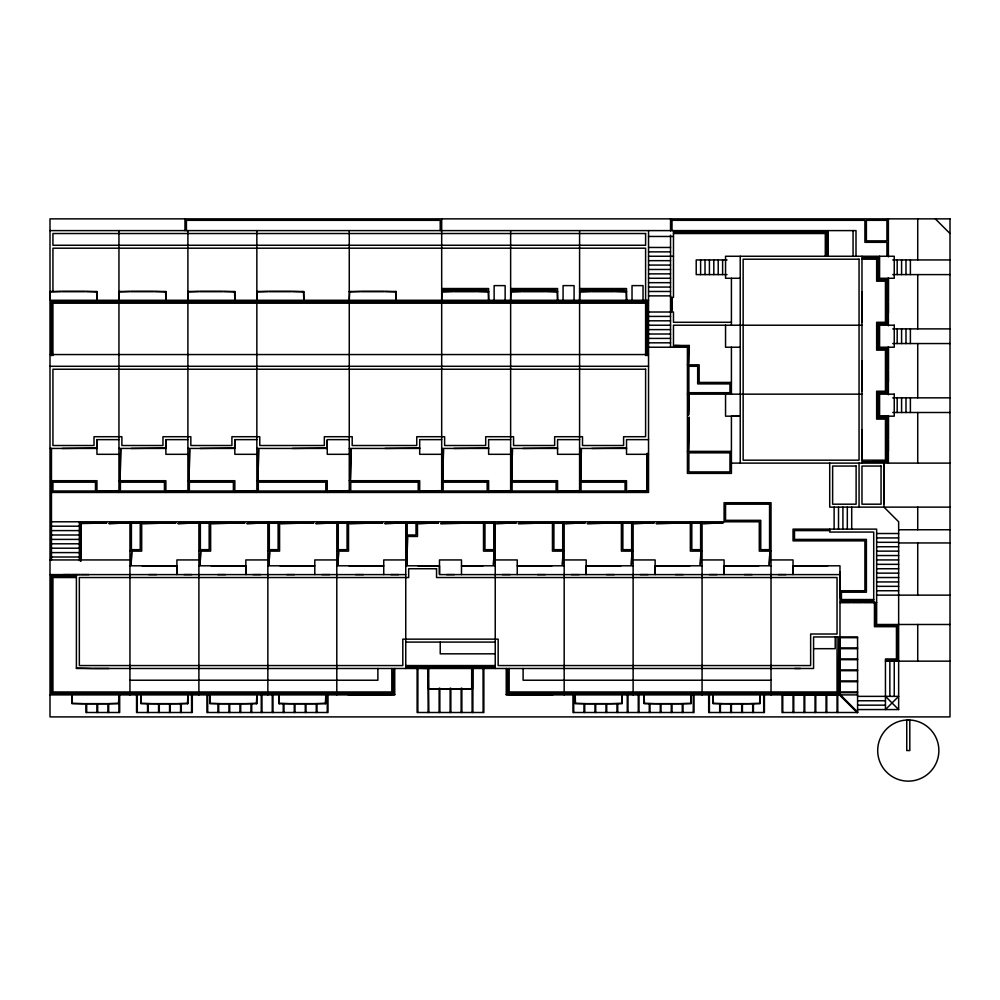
<?xml version="1.0" encoding="UTF-8"?>
<svg xmlns="http://www.w3.org/2000/svg" width="1000" height="1000" viewBox="0 0 1000 1000"><rect width="100%" height="100%" fill="white"/><g stroke="black" fill="none" stroke-linecap="round" stroke-linejoin="round"><path stroke-width="1.5" d="M50 230.6L856 230.6L856 256.262M673.475 233.525L825.3 233.525L825.3 256.262M648.538 236.462L673.475 236.462M648.538 247.463L670.537 247.463M648.538 251.863L670.537 251.863M648.538 256.262L673.475 256.262M861.975 259.2L876.65 259.2L876.65 281.2L885.45 281.2L885.45 322.287L876.65 322.287L876.65 350.15L885.45 350.15L885.45 391.225L876.65 391.225L876.65 419.1L885.45 419.1L885.45 460.175L861.975 460.175M727.013 259.938L696.213 259.938L696.213 274.6L727.013 274.6M892.788 259.938L950 259.938M648.538 260.663L670.537 260.663M648.538 265.075L670.537 265.075M648.538 269.475L670.537 269.475M648.538 273.875L670.537 273.875M892.788 274.6L950 274.6M648.538 278.275L670.537 278.275M740.225 278.275L725.55 278.275L725.55 256.262L894.25 256.262L894.25 278.275L879.587 278.275L879.587 256.262M888.388 278.712L888.388 301.3M648.538 282.675L670.537 282.675M648.538 287.075L670.537 287.075M441.688 288.538L488.625 288.538L488.625 300.275M510.637 288.538L557.575 288.538L557.575 300.275M579.587 288.538L626.525 288.538L626.525 300.275M443.15 290.012L487.163 290.012M512.1 290.012L556.112 290.012M581.05 290.012L625.062 290.012M50 291.475L96.95 291.475L96.95 300.275M118.95 291.475L165.888 291.475L165.888 300.275M187.9 291.475L234.838 291.475L234.838 300.275M256.85 291.475L303.788 291.475L303.788 300.275M349.263 291.475L396.213 291.475L396.213 300.275M441.688 291.475L488.625 291.475M510.637 291.475L557.575 291.475M579.587 291.475L626.525 291.475M648.538 291.475L670.537 291.475M50 291.913L61.3 291.475M96.95 291.913L85.65 291.475M118.95 291.913L130.25 291.475M165.888 291.913L154.6 291.475M187.9 291.913L199.188 291.475M234.838 291.913L223.55 291.475M256.85 291.913L268.137 291.475M303.788 291.913L292.5 291.475M349.263 291.913L360.562 291.475M396.213 291.913L384.913 291.475M441.688 291.913L452.987 291.475M488.625 291.913L477.337 291.475M510.637 291.913L521.938 291.475M557.575 291.913L546.287 291.475M579.587 291.913L590.875 291.475M626.525 291.913L615.237 291.475M861.975 291.913L861.975 299.837M648.538 295.875L670.537 295.875M670.537 297.337L673.475 297.337L673.475 230.6M50 299.837L50.287 291.913M96.95 299.837L96.65 291.913M118.95 299.837L119.237 291.913M165.888 299.837L165.6 291.913M187.9 299.837L188.188 291.913M234.838 299.837L234.55 291.913M256.85 299.837L257.137 291.913M303.788 299.837L303.5 291.913M349.263 299.837L349.712 291.475M396.213 299.837L395.775 291.475M441.688 299.837L441.975 291.913M488.625 299.837L488.338 291.913M510.637 299.837L510.925 291.913M557.575 299.837L557.288 291.913M579.587 299.837L579.875 291.913M626.525 299.837L626.237 291.913M50 300.275L648.538 300.275M861.975 300.712L861.975 310.837M888.388 302.188L888.388 313.038M861.975 311.725L861.975 321.838M648.538 312.013L673.475 312.013L673.475 322.287L731.413 322.287M648.538 316.413L670.537 316.413M648.538 320.812L670.537 320.812M648.538 325.213L670.537 325.213M861.975 325.213L673.475 325.213L673.475 347.225M892.788 328.888L950 328.888M648.538 329.613L670.537 329.613M648.538 334.012L670.537 334.012M648.538 338.413L670.537 338.413M648.538 342.825L670.537 342.825M892.788 343.55L950 343.55M648.538 347.225L687.412 347.225L687.412 473.387L731.413 473.387L731.413 416.175M740.225 347.225L725.55 347.225L725.55 325.213M888.388 347.663L888.388 370.25M50 354.55L648.538 354.55M861.975 360.863L861.975 368.787M687.412 364.825L699.15 364.825L699.15 382.425L731.413 382.425M50 366.287L648.538 366.287M861.975 369.663L861.975 379.787M888.388 371.138L888.388 381.987M861.975 380.662L861.975 390.788M687.412 394.162L861.975 394.162M892.788 397.837L950 397.837M892.788 412.5L950 412.5M740.225 416.175L725.55 416.175L725.55 394.162M888.388 416.613L888.388 439.2M861.975 429.812L861.975 437.738M861.975 438.612L861.975 448.738M118.95 439.637L96.95 439.637L96.95 454.312L118.95 454.312M187.9 439.637L165.888 439.637L165.888 454.312L187.9 454.312M256.85 439.637L234.838 439.637L234.838 454.312L256.85 454.312M349.263 439.637L327.262 439.637L327.262 454.312L349.263 454.312M441.688 439.637L419.688 439.637L419.688 454.312L441.688 454.312M510.637 439.637L488.625 439.637L488.625 454.312L510.637 454.312M579.587 439.637L557.575 439.637L557.575 454.312L579.587 454.312M648.538 439.637L626.525 439.637L626.525 454.312L648.538 454.312M96.95 440.087L96.65 448M165.888 440.087L165.6 448M234.838 440.087L234.55 448M327.262 440.087L326.825 448.438M888.388 440.087L888.388 450.938M96.95 448L62.175 448.438M165.888 448L131.125 448.438M234.838 448L200.075 448.438M327.262 448L292.5 448.438M419.688 448L384.913 448.438M488.625 448L453.862 448.438M557.575 448L522.812 448.438M626.525 448L591.763 448.438M50 448.438L96.95 448.438M118.95 448.438L165.888 448.438M187.9 448.438L234.838 448.438M256.85 448.438L327.262 448.438M349.263 448.438L419.688 448.438M441.688 448.438L488.625 448.438M510.637 448.438L557.575 448.438M579.587 448.438L626.525 448.438M861.975 449.613L861.975 459.738M687.412 451.375L731.413 451.375M731.413 463.113L950 463.113M883.988 463.55L883.988 468.537M883.988 469.425L883.988 497.875M51.463 480.712L96.95 480.712L96.95 492.45M118.95 480.712L165.888 480.712L165.888 492.45M187.9 480.712L234.838 480.712L234.838 492.45M256.85 480.712L327.262 480.712L327.262 492.45M349.263 480.712L419.688 480.712L419.688 492.45M441.688 480.712L488.625 480.712L488.625 492.45M510.637 480.712L557.575 480.712L557.575 492.45M579.587 480.712L626.525 480.712L626.525 492.45M51.463 492.45L648.538 492.45L648.538 230.6M883.988 498.762L883.988 503.75M950 507.125L829.712 507.125L829.712 463.113M51.463 521.788L759.287 521.788L759.287 551.138L771.025 551.138M51.463 526.2L79.338 526.2M898.65 529.75L950 529.75M51.463 530.6L79.338 530.6M829.712 530.6L794.5 530.6L794.5 539.4L866.388 539.4L866.388 592.212L841.438 592.212L841.438 599.538L873.713 599.538M876.65 533.525L898.65 533.525M51.463 535L79.338 535M405.75 536.462L417.488 536.462L417.488 521.788M876.65 537.925L898.65 537.925M51.463 539.4L79.338 539.4M876.65 542.325L898.65 542.325M898.65 542.95L950 542.95M51.463 543.8L79.338 543.8M876.65 546.737L898.65 546.737M51.463 548.2L79.338 548.2M129.95 551.138L141.688 551.138L141.688 521.788M198.9 551.138L210.637 551.138L210.637 521.788M267.85 551.138L279.587 551.138L279.587 521.788M336.8 551.138L348.537 551.138L348.537 521.788M495.238 551.138L483.5 551.138L483.5 521.788M564.175 551.138L552.45 551.138L552.45 521.788M633.125 551.138L621.388 551.138L621.388 521.788M702.075 551.138L690.337 551.138L690.337 521.788M876.65 551.138L898.65 551.138M51.463 552.6L79.338 552.6M876.65 555.538L898.65 555.538M51.463 557L79.338 557M50 559.938L129.95 559.938M198.9 559.938L176.9 559.938L176.9 574.6M267.85 559.938L245.837 559.938L245.837 574.6M336.8 559.938L314.788 559.938L314.788 574.6M405.75 559.938L383.738 559.938L383.738 574.6M495.238 559.938L517.238 559.938L517.238 574.6M564.175 559.938L586.188 559.938L586.188 574.6M633.125 559.938L655.138 559.938L655.138 574.6M702.075 559.938L724.087 559.938L724.087 574.6M771.025 559.938L793.037 559.938L793.037 574.6M876.65 559.938L898.65 559.938M876.65 564.338L898.65 564.338M129.95 565.8L176.9 565.8M198.9 565.8L245.837 565.8M267.85 565.8L314.788 565.8M336.8 565.8L383.738 565.8M405.75 565.8L439.487 565.8M461.488 565.8L495.238 565.8M517.238 565.8L564.175 565.8M586.188 565.8L633.125 565.8M655.138 565.8L702.075 565.8M724.087 565.8L771.025 565.8M793.037 565.8L839.975 565.8L839.975 694.9M176.9 566.237L176.9 574.163M245.837 566.237L245.837 574.163M439.487 566.237L439.487 574.163M586.188 566.237L586.188 574.163M655.138 566.237L655.138 574.163M724.087 566.237L724.087 574.163M793.037 566.237L793.037 574.163M876.65 568.737L898.65 568.737M839.975 572.1L839.975 580.025M876.65 573.138L898.65 573.138M50 574.6L405.75 574.6M839.975 574.6L439.487 574.6L439.487 559.938L461.488 559.938L461.488 574.6M76.4 577.537L52.938 577.537L52.938 691.963L391.812 691.963L391.812 668.487M876.65 577.537L898.65 577.537M839.975 580.9L839.975 588.825M876.65 581.938L898.65 581.938M876.65 586.337L898.65 586.337M839.975 589.7L839.975 597.625M839.975 590.737L864.912 590.737L864.912 540.862L793.037 540.862L793.037 529.125L876.65 529.125L876.65 624.487L950 624.487M876.65 590.737L898.65 590.737M876.65 595.138L950 595.138M839.975 602.475L876.65 602.475M839.975 637.388L839.975 648.25M839.975 637.688L857.575 637.688M405.75 642.087L495.238 642.087M839.975 647.95L857.575 647.95M813.575 648.688L835.212 648.688L835.212 636.95M839.975 648.688L857.575 648.688M839.975 649.125L839.975 665.487M495.238 653.825L440.225 653.825L440.225 642.087M839.975 658.962L857.575 658.962M839.975 659.688L857.575 659.688M885.45 661.162L950 661.162M405.75 665.562L495.238 665.562M839.975 666.363L839.975 682.725M76.4 668.05L92.475 668.487M428.488 668.938L428.488 678.325M839.975 669.963L857.575 669.963M839.975 670.688L857.575 670.688M428.488 679.2L428.85 712.5M129.95 680.225L377.875 680.225L377.875 668.487M771.025 680.225L523.1 680.225L523.1 668.487M839.975 680.962L857.575 680.962M839.975 681.7L857.575 681.7M839.975 683.6L839.538 694.9M461.05 688.737L439.925 689.025M461.938 688.737L472.05 688.737M839.975 691.963L857.575 691.963M839.975 692.7L857.575 692.7M394.738 694.463L383.45 694.9M506.238 694.463L517.525 694.9M839.975 694.463L828.675 694.9M50 694.9L394.738 694.9L394.738 668.487M857.575 694.9L506.238 694.9L506.238 668.487M72 695.337L72.3 703.263M118.95 695.337L118.513 703.7M140.95 695.337L141.25 703.263M187.9 695.337L187.463 703.7M209.9 695.337L210.2 703.263M256.85 695.337L256.4 703.7M278.85 695.337L279.288 703.7M325.8 695.337L325.35 703.7M575.188 695.337L575.475 703.263M622.125 695.337L621.838 703.263M644.137 695.337L644.425 703.263M691.075 695.337L690.788 703.263M713.075 695.337L713.375 703.263M760.025 695.337L759.725 703.263M857.9 696.363L898.65 696.363L885.45 709.562L885.45 658.962L896.45 658.962L896.45 626.688L874.45 626.688L874.45 602.475M857.9 700.763L885.45 700.763M72 703.263L83.3 703.7M118.95 703.263L107.65 703.7M140.95 703.263L152.25 703.7M187.9 703.263L176.6 703.7M209.9 703.263L221.2 703.7M256.85 703.263L245.55 703.7M278.85 703.263L290.15 703.7M325.8 703.263L314.5 703.7M575.188 703.263L586.475 703.7M622.125 703.263L610.837 703.7M644.137 703.263L655.425 703.7M691.075 703.263L679.775 703.7M713.075 703.263L724.375 703.7M760.025 703.263L748.725 703.7M118.95 703.7L72 703.7L72 694.9M857.9 705.163L885.45 705.163M857.9 709.562L898.65 709.562L898.65 521.788L883.988 507.125L883.988 463.113M935.325 218.863L950 233.525M885.45 696.363L898.65 709.562M917.725 218.863L917.725 259.938M917.725 274.6L917.725 328.888M917.725 343.55L917.725 397.837M917.725 412.5L917.725 463.113M917.725 507.125L917.725 529.75M917.725 542.95L917.725 595.138M917.725 624.487L917.725 661.162M910.387 259.938L910.387 274.6M910.387 328.888L910.387 343.55M910.387 397.837L910.387 412.5M909.812 720.062L909.812 750.55L906.75 750.55L906.75 720.062M905.987 259.938L905.987 274.6M905.987 328.888L905.987 343.55M905.987 397.837L905.987 412.5M901.587 259.938L901.587 274.6M901.587 328.888L901.587 343.55M901.587 397.837L901.587 412.5M897.188 259.938L897.188 274.6M897.188 328.888L897.188 343.55M897.188 397.837L897.188 412.5M894.25 661.162L894.25 696.363M889.85 661.162L889.85 696.363M888.388 218.863L888.388 256.887M888.388 277.7L888.388 325.788M888.388 346.65L888.388 394.725M888.388 415.575L888.388 463.113M887.95 416.175L880.025 416.175M886.925 256.262L886.925 242.325L864.912 242.325L864.912 220.325L672 220.325L672 230.6M874.013 602.475L863.4 602.475M873.713 602.475L873.713 532.062L829.712 532.062L829.712 529.125M862.513 602.475L851.912 602.475M861.975 256.262L861.975 463.113M859.05 463.113L859.05 507.125M853.062 230.6L853.062 256.262M851.712 507.125L851.712 529.125M851.025 602.475L840.413 602.475M847.312 507.125L847.312 529.125M842.913 507.125L842.913 529.125M838.512 507.125L838.512 529.125M837.775 694.9L837.775 712.5M837.038 636.95L837.038 691.963L509.162 691.963L509.162 668.487M837.038 694.9L837.038 712.5M834.112 507.125L834.112 529.125M828.238 230.6L828.238 256.262M827.8 565.8L816.95 565.8M827.8 694.9L811.438 694.9M826.775 694.9L826.775 712.5M826.038 694.9L826.038 712.5M816.062 565.8L793.475 565.8M815.775 694.9L815.775 712.5M815.037 694.9L815.037 712.5M810.562 694.9L794.2 694.9M804.762 694.9L804.762 712.5M804.038 694.9L804.038 712.5M800.425 668.487L794.7 668.487M793.763 694.9L793.763 712.5M793.325 694.9L782.475 694.9M793.037 694.9L793.037 712.5M785.987 574.6L778.062 574.6M782.763 694.9L782.763 712.5M782.025 694.9L782.025 712.5L857.575 712.5L857.575 636.95L813.575 636.95L813.575 668.487L76.4 668.487L76.4 574.6M771.025 694.9L771.025 502.725L724.087 502.725L724.087 521.788M764.425 694.9L764.425 712.5L708.675 712.5L708.675 694.9M763.688 694.9L763.688 712.5M760.025 694.9L760.025 703.7L713.075 703.7L713.075 694.9M758.85 565.8L748 565.8M753.425 703.7L753.425 712.5M752.688 703.7L752.688 712.5M752.25 574.6L744.325 574.6M747.85 703.7L725.263 703.7M747.113 565.8L724.525 565.8M742.425 703.7L742.425 712.5M741.688 703.7L741.688 712.5M740.225 256.262L740.225 463.113M739.775 416.175L731.862 416.175M731.413 278.275L731.413 325.213M731.413 347.225L731.413 394.162M731.413 703.7L731.413 712.5M730.688 703.7L730.688 712.5M722.613 259.938L722.613 274.6M720.413 703.7L720.413 712.5M719.688 703.7L719.688 712.5M718.213 259.938L718.213 274.6M717.038 574.6L709.125 574.6M713.812 259.938L713.812 274.6M709.412 259.938L709.412 274.6M709.412 694.9L709.412 712.5M705.013 259.938L705.013 274.6M702.075 521.788L702.075 694.9M700.612 259.938L700.612 274.6M694.013 694.9L694.013 712.5L572.987 712.5L572.987 694.9M693.275 694.9L693.275 712.5M691.075 694.9L691.075 703.7L644.137 703.7L644.137 694.9M689.9 565.8L679.05 565.8M683.3 574.6L675.375 574.6M683.012 703.7L683.012 712.5M682.275 703.7L682.275 712.5M678.9 703.7L656.312 703.7M678.162 565.8L655.575 565.8M672 703.7L672 712.5M671.275 703.7L671.275 712.5M670.537 218.863L670.537 230.9M670.537 235.2L670.537 347.225M661 703.7L661 712.5M660.275 703.7L660.275 712.5M650 703.7L650 712.5M649.262 703.7L649.262 712.5M648.088 574.6L640.175 574.6M647.362 355.487L647.362 301.45L51.175 301.45L51.175 355.487M647.362 453.312L647.362 491.275L627.7 491.275L646.775 490.688L646.775 453.562M646.775 355.588L646.775 302.038L51.762 302.038L51.762 355.588M645.6 300.275L645.6 248.2L52.938 248.2L52.938 291.087M645.6 355.525L645.6 303.212L52.938 303.212L52.938 355.525M643.037 300.275L643.037 285.613L632.025 285.613L632.025 300.275M639 694.9L639 712.5M638.263 694.9L638.263 712.5M633.125 521.788L633.125 694.9M628 694.9L628 712.5M627.263 694.9L627.263 712.5M622.125 694.9L622.125 703.7L575.188 703.7L575.188 694.9M620.95 565.8L610.1 565.8M617.725 703.7L617.725 712.5M616.987 703.7L616.987 712.5M614.35 291.475L591.763 291.475M614.35 574.6L606.425 574.6M609.95 703.7L587.362 703.7M609.212 565.8L586.625 565.8M606.725 703.7L606.725 712.5M605.988 703.7L605.988 712.5M595.725 703.7L595.725 712.5M594.987 703.7L594.987 712.5M584.725 703.7L584.725 712.5M583.987 703.7L583.987 712.5M579.587 230.6L579.587 492.45M579.15 574.6L571.225 574.6M574.087 300.275L574.087 285.613L563.075 285.613L563.075 300.275M573.713 694.9L573.713 712.5M564.175 521.788L564.175 694.9M552.737 694.9L541.888 694.9M552 565.8L541.15 565.8M545.4 291.475L522.812 291.475M545.4 574.6L537.487 574.6M541 694.9L518.413 694.9M540.275 565.8L517.675 565.8M510.637 230.6L510.637 492.45M510.2 574.6L502.275 574.6M505.138 300.275L505.138 285.613L494.137 285.613L494.137 300.275M495.238 521.788L495.238 668.487M483.862 668.487L483.862 712.5L417.113 712.5L417.113 668.487M483.05 565.8L461.938 565.8M483.125 712.5L483.05 668.2L472.938 668.2L472.863 712.5M476.45 291.475L453.862 291.475M472.5 668.487L472.5 689.025L428.488 689.025L428.488 668.487M472.05 668.2L472.125 712.5M471.688 669.3L471.688 688.225M461.863 688.225L461.863 712.5M461.125 688.225L461.125 712.5M454.45 574.6L446.525 574.6M450.85 688.225L450.85 712.5M450.125 688.225L450.125 712.5M441.688 218.863L441.688 492.45M440.225 230.6L440.225 220.325L186.425 220.325L186.425 230.6M439.85 688.225L439.85 712.5M439.125 688.225L439.125 712.5M439.05 565.8L417.925 565.8M439.05 689.025L428.925 689.025M428.113 668.487L428.113 712.5M428.05 668.487L417.925 668.2L417.85 712.5M405.75 521.788L405.75 668.487M398.7 574.6L390.788 574.6M384.038 291.475L361.438 291.475M383.3 565.8L360.712 565.8M382.562 694.9L359.975 694.9M363.5 574.6L355.575 574.6M359.825 565.8L348.975 565.8M359.1 694.9L348.237 694.9M349.263 230.6L349.263 492.45M336.8 521.788L336.8 694.9M329.75 574.6L321.838 574.6M328 694.9L328 712.5L206.962 712.5L206.962 694.9M327.262 694.9L327.262 712.5M325.8 694.9L325.8 703.7L278.85 703.7L278.85 694.9M316.988 703.7L316.988 712.5M316.262 703.7L316.262 712.5M314.35 565.8L291.762 565.8M313.612 703.7L291.025 703.7M305.988 703.7L305.988 712.5M305.262 703.7L305.262 712.5M294.988 703.7L294.988 712.5M294.55 574.6L286.625 574.6M294.25 703.7L294.25 712.5M291.613 291.475L269.025 291.475M290.875 565.8L280.025 565.8M283.988 703.7L283.988 712.5M283.25 703.7L283.25 712.5M272.987 694.9L272.987 712.5M272.25 694.9L272.25 712.5M267.85 521.788L267.85 694.9M261.975 694.9L261.975 712.5M261.25 694.9L261.25 712.5M260.812 574.6L252.887 574.6M256.85 230.6L256.85 492.45M256.85 694.9L256.85 703.7L209.9 703.7L209.9 694.9M251.713 703.7L251.713 712.5M250.975 703.7L250.975 712.5M245.4 565.8L222.812 565.8M244.675 703.7L222.075 703.7M240.712 703.7L240.712 712.5M239.975 703.7L239.975 712.5M229.713 703.7L229.713 712.5M228.975 703.7L228.975 712.5M225.6 574.6L217.675 574.6M222.662 291.475L200.075 291.475M221.938 565.8L211.075 565.8M218.7 703.7L218.7 712.5M217.975 703.7L217.975 712.5M207.7 694.9L207.7 712.5M198.9 521.788L198.9 694.9M192.3 694.9L192.3 712.5L136.55 712.5L136.55 694.9M191.863 574.6L183.938 574.6M191.562 694.9L191.562 712.5M187.9 230.6L187.9 492.45M187.9 694.9L187.9 703.7L140.95 703.7L140.95 694.9M184.963 218.863L184.963 230.6M181.3 703.7L181.3 712.5M180.562 703.7L180.562 712.5M176.45 565.8L153.863 565.8M175.725 703.7L153.125 703.7M170.287 703.7L170.287 712.5M169.562 703.7L169.562 712.5M159.288 703.7L159.288 712.5M158.562 703.7L158.562 712.5M156.65 574.6L148.725 574.6M153.713 291.475L131.125 291.475M152.988 565.8L142.125 565.8M148.287 703.7L148.287 712.5M147.55 703.7L147.55 712.5M137.287 694.9L137.287 712.5M129.95 521.788L129.95 694.9M119.688 694.9L119.688 712.5L85.938 712.5L85.938 703.7M118.95 230.6L118.95 492.45M118.95 694.9L118.95 712.5M108.975 668.487L93.35 668.487M108.675 703.7L108.675 712.5M107.95 703.7L107.95 712.5M106.775 703.7L84.175 703.7M97.675 703.7L97.675 712.5M96.95 703.7L96.95 712.5M88.963 574.6L81.037 574.6M86.675 703.7L86.675 712.5M84.763 291.475L62.175 291.475M81.1 560.962L81.1 523.55L106.775 522.962L80.512 522.962L80.512 561.2M80.162 574.6L72.237 574.6M79.338 521.788L79.338 560.55M71.363 574.6L63.438 574.6M51.463 448.438L51.463 559.938M840.238 694.638L839.712 695.163L857.325 712.763L857.837 712.237L840.238 694.638M908.288 719.963L904.287 720.225A30.587 30.587 0 0 0 882.487 766.988A30.587 30.587 0 0 0 934.075 766.988A30.587 30.587 0 0 0 912.275 720.225L908.288 719.963M950 218.863L50 218.863L50 716.9L950 716.9L950 218.863M886.925 220.325L866.388 220.325L866.388 240.863L886.925 240.863L886.925 220.325M827.062 231.762L674.65 232.35L826.475 232.35L827.062 255.087L827.062 231.762M645.6 233.525L52.938 233.525L52.938 245.263L645.6 245.263L645.6 233.525M878.413 257.438L863.15 258.025L877.825 258.025L877.825 280.038L886.625 280.038L886.625 323.45L877.825 323.45L877.825 348.975L886.625 348.975L886.625 392.4L877.825 392.4L877.825 417.925L886.625 417.925L886.625 461.35L863.15 461.938L887.212 461.938L887.212 417.337L878.413 417.337L878.413 392.987L887.212 392.987L887.212 348.4L878.413 348.4L878.413 324.038L887.212 324.038L887.212 279.45L878.413 279.45L878.413 257.438M859.05 259.2L743.15 259.2L743.15 460.175L859.05 460.175L859.05 259.2M672.3 298.512L671.712 310.837L672.3 298.512M894.25 325.213L879.587 325.213L879.587 347.225L894.25 347.225L894.25 325.213M689.163 345.462L674.65 345.462L688.587 346.05L688.587 363.65L689.163 345.462M697.675 366.287L688.875 366.287L688.875 392.7L729.95 392.7L729.95 383.9L697.675 383.9L697.675 366.287M645.6 369.225L52.938 369.225L52.938 445.513L94.012 445.513L94.012 436.712L121.888 436.712L121.888 445.513L162.963 445.513L162.963 436.712L190.837 436.712L190.837 445.513L231.912 445.513L231.912 436.712L259.775 436.712L259.775 445.513L324.325 445.513L324.325 436.712L352.2 436.712L352.2 445.513L416.75 445.513L416.75 436.712L444.625 436.712L444.625 445.513L485.7 445.513L485.7 436.712L513.575 436.712L513.575 445.513L554.65 445.513L554.65 436.712L582.513 436.712L582.513 445.513L623.6 445.513L623.6 436.712L645.6 436.712L645.6 369.225M894.25 394.162L879.587 394.162L879.587 416.175L894.25 416.175L894.25 394.162M689.163 395.337L688.587 415L689.163 395.337M689.163 417.337L688.587 450.2L689.163 417.337M120.712 449.613L120.125 479.538L120.712 449.613M189.662 449.613L189.075 479.538L189.662 449.613M258.612 449.613L258.025 479.538L258.612 449.613M351.025 449.613L350.438 479.538L351.025 449.613M443.45 449.613L442.863 479.538L443.45 449.613M512.4 449.613L511.812 479.538L512.4 449.613M581.35 449.613L580.763 479.538L581.35 449.613M729.95 452.85L688.875 452.85L688.875 471.912L729.95 471.912L729.95 452.85M856.112 466.05L832.638 466.05L832.638 504.188L856.112 504.188L856.112 466.05M881.05 466.05L861.975 466.05L861.975 504.188L881.05 504.188L881.05 466.05M95.475 482.188L52.938 482.188L52.938 490.988L95.475 490.988L95.475 482.188M164.425 482.188L120.412 482.188L120.412 490.988L164.425 490.988L164.425 482.188M233.375 482.188L189.363 482.188L189.363 490.988L233.375 490.988L233.375 482.188M325.8 482.188L258.312 482.188L258.312 490.988L325.8 490.988L325.8 482.188M418.212 482.188L350.737 482.188L350.737 490.988L418.212 490.988L418.212 482.188M487.163 482.188L443.15 482.188L443.15 490.988L487.163 490.988L487.163 482.188M556.112 482.188L512.1 482.188L512.1 490.988L556.112 490.988L556.112 482.188M625.062 482.188L581.05 482.188L581.05 490.988L625.062 490.988L625.062 482.188M117.775 490.688L98.112 491.275L117.775 490.688M186.725 490.688L167.062 491.275L186.725 490.688M255.675 490.688L236.012 491.275L255.675 490.688M348.088 490.688L328.438 491.275L348.088 490.688M440.513 490.688L420.85 491.275L440.513 490.688M509.462 490.688L489.8 491.275L509.462 490.688M578.413 490.688L558.75 491.275L578.413 490.688M769.562 504.188L725.55 504.188L725.55 520.325L760.763 520.325L760.763 549.663L769.562 549.663L769.562 504.188M128.775 522.962L109.125 523.55L128.775 522.962M175.725 522.962L142.863 523.55L175.725 522.962M197.725 522.962L178.062 523.55L197.725 522.962M244.675 522.962L211.812 523.55L244.675 522.962M266.675 522.962L247.013 523.55L266.675 522.962M313.612 522.962L280.763 523.55L313.612 522.962M335.625 522.962L315.963 523.55L335.625 522.962M382.562 522.962L349.712 523.55L382.562 522.962M404.575 522.962L384.913 523.55L404.575 522.962M438.312 522.962L418.65 523.55L438.312 522.962M482.325 522.962L440.662 523.55L482.325 522.962M516.062 522.962L496.4 523.55L516.062 522.962M551.275 522.962L518.413 523.55L551.275 522.962M585.013 522.962L565.35 523.55L585.013 522.962M620.225 522.962L587.362 523.55L620.225 522.962M653.962 522.962L634.3 523.55L653.962 522.962M689.163 522.962L656.312 523.55L689.163 522.962M722.913 522.962L703.25 523.55L722.913 522.962M140.225 523.263L131.412 523.263L131.412 549.663L140.225 549.663L140.225 523.263M209.163 523.263L200.362 523.263L200.362 549.663L209.163 549.663L209.163 523.263M278.113 523.263L269.312 523.263L269.312 549.663L278.113 549.663L278.113 523.263M347.062 523.263L338.263 523.263L338.263 549.663L347.062 549.663L347.062 523.263M416.012 523.263L407.212 523.263L407.212 535L416.012 535L416.012 523.263M493.762 523.263L484.963 523.263L484.963 549.663L493.762 549.663L493.762 523.263M562.712 523.263L553.913 523.263L553.913 549.663L562.712 549.663L562.712 523.263M631.663 523.263L622.863 523.263L622.863 549.663L631.663 549.663L631.663 523.263M700.612 523.263L691.812 523.263L691.812 549.663L700.612 549.663L700.612 523.263M407.5 537.638L406.925 564.625L407.5 537.638M131.713 552.312L131.125 564.625L131.713 552.312M200.662 552.312L200.075 564.625L200.662 552.312M269.613 552.312L269.025 564.625L269.613 552.312M338.562 552.312L337.975 564.625L338.562 552.312M494.062 552.312L493.475 564.625L494.062 552.312M563.013 552.312L562.425 564.625L563.013 552.312M631.95 552.312L631.375 564.625L631.95 552.312M700.9 552.312L700.312 564.625L700.9 552.312M769.85 552.312L769.262 564.625L769.85 552.312M436.55 568.737L408.675 568.737L408.675 577.537L79.338 577.537L79.338 665.562L402.812 665.562L402.812 639.15L498.162 639.15L498.162 665.562L810.638 665.562L810.638 634.012L837.038 634.012L837.038 577.537L436.55 577.537L436.55 568.737M75.237 575.775L51.175 575.775L51.175 693.725L393.575 693.725L393.575 669.663L392.987 693.138L51.762 693.138L51.762 576.362L75.237 575.775M872.537 600.712L841.15 601.3L872.537 600.712M875.837 603.288L875.263 625.875L897.262 625.875L897.262 659.762L886.263 660.35L897.85 660.35L897.85 625.288L875.837 625.288L875.837 603.288M838.8 638.125L838.213 693.138L508 693.138L507.413 669.663L507.413 693.725L838.8 693.725L838.8 638.125M494.062 666.737L406.925 667.312L494.062 666.737"/></g></svg>
